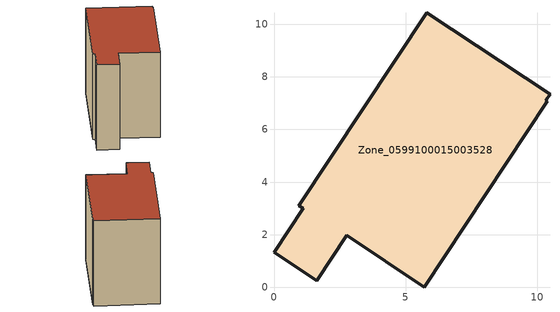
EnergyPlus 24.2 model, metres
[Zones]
Zone_0599100015003528
 floor ground (C_G): 2.76,1.97 1.62,0.25 0,1.33 1.11,3 0.94,3.11 5.81,10.44 10.49,7.33 10.34,7.11 10.39,7.07 5.72,0 z0.84
 wall outside (C_F): 5.72,0 10.39,7.07 10.34,7.11 10.49,7.33 5.81,10.44 0.94,3.11 1.11,3 0,1.33 1.62,0.25 2.76,1.97 5.72,0 z0.84:8.82
 roof outside (C_R): 10.34,7.11 10.49,7.33 5.81,10.44 0.94,3.11 1.11,3 0,1.33 1.62,0.25 2.76,1.97 5.72,0 10.39,7.07 z8.82
[BUILDING]
Pand.0599100015003528: North Axis=0; Terrain=City; Loads Convergence Tolerance Value=0.04; Temperature Convergence Tolerance Value=0.4; Solar Distribution=FullExterior; Maximum Number of Warmup Days=25; Minimum Number of Warmup Days=1
[Site:Location]
Rotterdam.The.Hague.AP_ZH_NLD Design_Conditions: Latitude=51.96; Longitude=4.45; Time Zone=1; Elevation=-4.5
[SITE:GROUNDTEMPERATURE:BUILDINGSURFACE]
18, 18, 18, 18, 18, 18, 18, 18, 18, 18, 18, 18
[MATERIAL] Thermal Absorptance=0.9; Solar Absorptance=0.7; Visible Absorptance=0.7
Name | Roughness | Thickness | Conductivity | Density | Specific Heat
G.TI.1965-1974 | MediumSmooth | 0.15 | 0.882353 | 540 | 1210
F.TI.1965-1974 | Rough | 0.3 | 0.697674 | 1920 | 840
R.TI.1965-1974 | MediumRough | 0.2 | 0.232558 | 1500 | 1000
[CONSTRUCTION]
C_G: G.TI.1965-1974
C_F: F.TI.1965-1974
C_R: R.TI.1965-1974
[ZONE]
Zone_0599100015003528: Type=1; Multiplier=1; Ceiling Height=Autocalculate; Volume=Autocalculate; Floor Area=autocalculate; Part of Total Floor Area=Yes
[ZONEINFILTRATION:DESIGNFLOWRATE]
Infil_Zone_0599100015003528: Zone or ZoneList or Space or SpaceList=Zone_0599100015003528; Schedule=AlwaysOn; Design Flow Rate Calculation Method=Flow/Area; Flow Rate per Floor Area=0.003; Constant Term Coefficient=1; Temperature Term Coefficient=0; Velocity Term Coefficient=0; Velocity Squared Term Coefficient=0
[HVACTEMPLATE:ZONE:IDEALLOADSAIRSYSTEM]
Zone_0599100015003528: Maximum Heating Supply Air Temperature=50; Minimum Cooling Supply Air Temperature=13; Maximum Heating Supply Air Humidity Ratio=0.0156; Minimum Cooling Supply Air Humidity Ratio=0.0077; Heating Limit=NoLimit; Cooling Limit=NoLimit; Dehumidification Control Type=ConstantSensibleHeatRatio; Cooling Sensible Heat Ratio=0.7; Dehumidification Setpoint=60; Humidification Control Type=None; Humidification Setpoint=30; Outdoor Air Method=None; Outdoor Air Flow Rate per Person=0.00944; Outdoor Air Flow Rate per Zone Floor Area=0; Outdoor Air Flow Rate per Zone=0; Demand Controlled Ventilation Type=None; Outdoor Air Economizer Type=NoEconomizer; Heat Recovery Type=None; Sensible Heat Recovery Effectiveness=0.7; Latent Heat Recovery Effectiveness=0.65
[ZONECONTROL:THERMOSTAT]
ThermostatControl_Zone_0599100015003528: Zone or ZoneList=Zone_0599100015003528; Control Type Schedule=DualSetpointControlType; Control 1=Thermostat_Zone_0599100015003528; Temperature Difference Between Cutout And Setpoint=0
[THERMOSTATSETPOINT:DUALSETPOINT]
Thermostat_Zone_0599100015003528: Heating Setpoint Temperature Schedule=HeatingSetpoint_Zone_0599100015003528; Cooling Setpoint Temperature Schedule=CoolingSetpoint_Zone_0599100015003528
[SCHEDULE:COMPACT]
HeatingSetpoint_Zone_0599100015003528: Through: 12/31, For: AllDays, Until: 24:00, 21
CoolingSetpoint_Zone_0599100015003528: Through: 12/31, For: AllDays, Until: 24:00, 24
DualSetpointControlType: Through: 12/31, For: AllDays, Until: 24:00, 4
AlwaysOn: Through: 12/31, For: AllDays, Until: 24:00, 1
